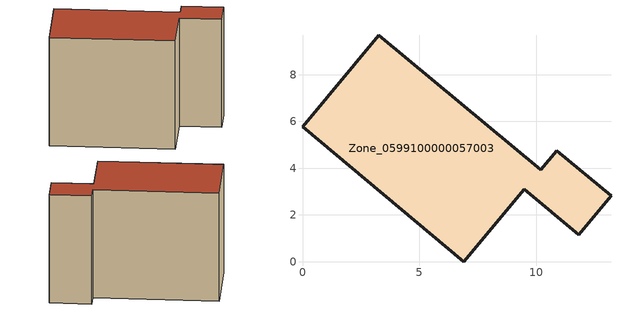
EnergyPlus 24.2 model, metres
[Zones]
Zone_0599100000057003
 floor ground (C_G): 9.49,3.09 6.91,0 0,5.76 3.26,9.68 10.19,3.93 10.87,4.75 13.2,2.81 11.82,1.15 z0
 wall outside (C_F): 3.26,9.68 0,5.76 6.91,0 9.49,3.09 11.82,1.15 13.2,2.81 10.87,4.75 10.19,3.93 3.26,9.68 z0:8.38
 roof outside (C_R): 13.2,2.81 10.87,4.75 10.19,3.93 3.26,9.68 0,5.76 6.91,0 9.49,3.09 11.82,1.15 z8.38
[BUILDING]
Pand.0599100000057003: North Axis=0; Terrain=City; Loads Convergence Tolerance Value=0.04; Temperature Convergence Tolerance Value=0.4; Solar Distribution=FullExterior; Maximum Number of Warmup Days=25; Minimum Number of Warmup Days=1
[Site:Location]
Rotterdam.The.Hague.AP_ZH_NLD Design_Conditions: Latitude=51.96; Longitude=4.45; Time Zone=1; Elevation=-4.5
[SITE:GROUNDTEMPERATURE:BUILDINGSURFACE]
18, 18, 18, 18, 18, 18, 18, 18, 18, 18, 18, 18
[MATERIAL] Thermal Absorptance=0.9; Solar Absorptance=0.7; Visible Absorptance=0.7
Name | Roughness | Thickness | Conductivity | Density | Specific Heat
G.TI.1975-1991 | MediumSmooth | 0.15 | 0.288461 | 540 | 1210
F.TI.1975-1991 | Rough | 0.3 | 0.230769 | 1920 | 840
R.TI.1975-1991 | MediumRough | 0.2 | 0.153846 | 1500 | 1000
[CONSTRUCTION]
C_G: G.TI.1975-1991
C_F: F.TI.1975-1991
C_R: R.TI.1975-1991
[ZONE]
Zone_0599100000057003: Type=1; Multiplier=1; Ceiling Height=Autocalculate; Volume=Autocalculate; Floor Area=autocalculate; Part of Total Floor Area=Yes
[ZONEINFILTRATION:DESIGNFLOWRATE]
Infil_Zone_0599100000057003: Zone or ZoneList or Space or SpaceList=Zone_0599100000057003; Schedule=AlwaysOn; Design Flow Rate Calculation Method=Flow/Area; Flow Rate per Floor Area=0.003; Constant Term Coefficient=1; Temperature Term Coefficient=0; Velocity Term Coefficient=0; Velocity Squared Term Coefficient=0
[HVACTEMPLATE:ZONE:IDEALLOADSAIRSYSTEM]
Zone_0599100000057003: Maximum Heating Supply Air Temperature=50; Minimum Cooling Supply Air Temperature=13; Maximum Heating Supply Air Humidity Ratio=0.0156; Minimum Cooling Supply Air Humidity Ratio=0.0077; Heating Limit=NoLimit; Cooling Limit=NoLimit; Dehumidification Control Type=ConstantSensibleHeatRatio; Cooling Sensible Heat Ratio=0.7; Dehumidification Setpoint=60; Humidification Control Type=None; Humidification Setpoint=30; Outdoor Air Method=None; Outdoor Air Flow Rate per Person=0.00944; Outdoor Air Flow Rate per Zone Floor Area=0; Outdoor Air Flow Rate per Zone=0; Demand Controlled Ventilation Type=None; Outdoor Air Economizer Type=NoEconomizer; Heat Recovery Type=None; Sensible Heat Recovery Effectiveness=0.7; Latent Heat Recovery Effectiveness=0.65
[ZONECONTROL:THERMOSTAT]
ThermostatControl_Zone_0599100000057003: Zone or ZoneList=Zone_0599100000057003; Control Type Schedule=DualSetpointControlType; Control 1=Thermostat_Zone_0599100000057003; Temperature Difference Between Cutout And Setpoint=0
[THERMOSTATSETPOINT:DUALSETPOINT]
Thermostat_Zone_0599100000057003: Heating Setpoint Temperature Schedule=HeatingSetpoint_Zone_0599100000057003; Cooling Setpoint Temperature Schedule=CoolingSetpoint_Zone_0599100000057003
[SCHEDULE:COMPACT]
HeatingSetpoint_Zone_0599100000057003: Through: 12/31, For: AllDays, Until: 24:00, 21
CoolingSetpoint_Zone_0599100000057003: Through: 12/31, For: AllDays, Until: 24:00, 24
DualSetpointControlType: Through: 12/31, For: AllDays, Until: 24:00, 4
AlwaysOn: Through: 12/31, For: AllDays, Until: 24:00, 1
